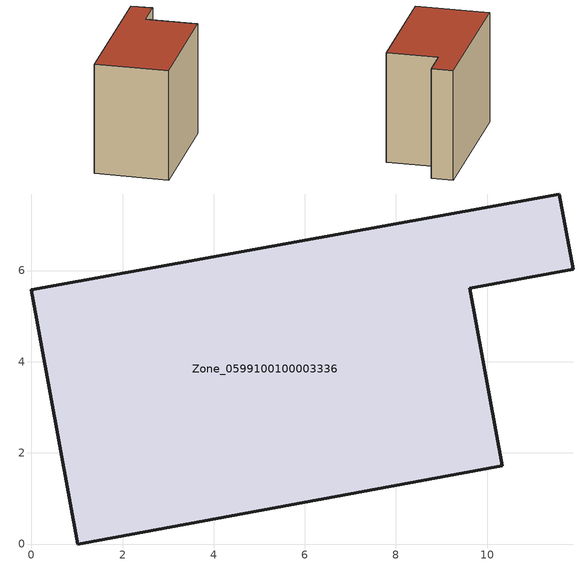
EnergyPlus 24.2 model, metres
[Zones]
Zone_0599100100003336
 floor ground (C_G): 0,5.58 11.58,7.68 11.89,6.03 9.62,5.61 10.33,1.72 1.01,0 z0
 wall outside (C_F): 11.58,7.68 0,5.58 1.01,0 10.33,1.72 9.62,5.61 11.89,6.03 11.58,7.68 z0:8.73
 roof outside (C_R): 0,5.58 1.01,0 10.33,1.72 9.62,5.61 11.89,6.03 11.58,7.68 z8.73
[BUILDING]
Pand.0599100100003336: North Axis=0; Terrain=City; Loads Convergence Tolerance Value=0.04; Temperature Convergence Tolerance Value=0.4; Solar Distribution=FullExterior; Maximum Number of Warmup Days=25; Minimum Number of Warmup Days=1
[Site:Location]
Rotterdam.The.Hague.AP_ZH_NLD Design_Conditions: Latitude=51.96; Longitude=4.45; Time Zone=1; Elevation=-4.5
[SITE:GROUNDTEMPERATURE:BUILDINGSURFACE]
18, 18, 18, 18, 18, 18, 18, 18, 18, 18, 18, 18
[MATERIAL] Thermal Absorptance=0.9; Solar Absorptance=0.7; Visible Absorptance=0.7
Name | Roughness | Thickness | Conductivity | Density | Specific Heat
G.TC.2006-2014 | MediumSmooth | 0.15 | 0.06 | 540 | 1210
F.TC.2006-2014 | Rough | 0.3 | 0.12 | 1920 | 840
R.TC.2006-2014 | MediumRough | 0.2 | 0.08 | 1500 | 1000
[CONSTRUCTION]
C_G: G.TC.2006-2014
C_F: F.TC.2006-2014
C_R: R.TC.2006-2014
[ZONE]
Zone_0599100100003336: Type=1; Multiplier=1; Ceiling Height=Autocalculate; Volume=Autocalculate; Floor Area=autocalculate; Part of Total Floor Area=Yes
[ZONEINFILTRATION:DESIGNFLOWRATE]
Infil_Zone_0599100100003336: Zone or ZoneList or Space or SpaceList=Zone_0599100100003336; Schedule=AlwaysOn; Design Flow Rate Calculation Method=Flow/Area; Flow Rate per Floor Area=0.0015; Constant Term Coefficient=1; Temperature Term Coefficient=0; Velocity Term Coefficient=0; Velocity Squared Term Coefficient=0
[HVACTEMPLATE:ZONE:IDEALLOADSAIRSYSTEM]
Zone_0599100100003336: Maximum Heating Supply Air Temperature=50; Minimum Cooling Supply Air Temperature=13; Maximum Heating Supply Air Humidity Ratio=0.0156; Minimum Cooling Supply Air Humidity Ratio=0.0077; Heating Limit=NoLimit; Cooling Limit=NoLimit; Dehumidification Control Type=ConstantSensibleHeatRatio; Cooling Sensible Heat Ratio=0.7; Dehumidification Setpoint=60; Humidification Control Type=None; Humidification Setpoint=30; Outdoor Air Method=None; Outdoor Air Flow Rate per Person=0.00944; Outdoor Air Flow Rate per Zone Floor Area=0; Outdoor Air Flow Rate per Zone=0; Demand Controlled Ventilation Type=None; Outdoor Air Economizer Type=NoEconomizer; Heat Recovery Type=None; Sensible Heat Recovery Effectiveness=0.7; Latent Heat Recovery Effectiveness=0.65
[ZONECONTROL:THERMOSTAT]
ThermostatControl_Zone_0599100100003336: Zone or ZoneList=Zone_0599100100003336; Control Type Schedule=DualSetpointControlType; Control 1=Thermostat_Zone_0599100100003336; Temperature Difference Between Cutout And Setpoint=0
[THERMOSTATSETPOINT:DUALSETPOINT]
Thermostat_Zone_0599100100003336: Heating Setpoint Temperature Schedule=HeatingSetpoint_Zone_0599100100003336; Cooling Setpoint Temperature Schedule=CoolingSetpoint_Zone_0599100100003336
[SCHEDULE:COMPACT]
HeatingSetpoint_Zone_0599100100003336: Through: 12/31, For: AllDays, Until: 24:00, 21
CoolingSetpoint_Zone_0599100100003336: Through: 12/31, For: AllDays, Until: 24:00, 24
DualSetpointControlType: Through: 12/31, For: AllDays, Until: 24:00, 4
AlwaysOn: Through: 12/31, For: AllDays, Until: 24:00, 1
